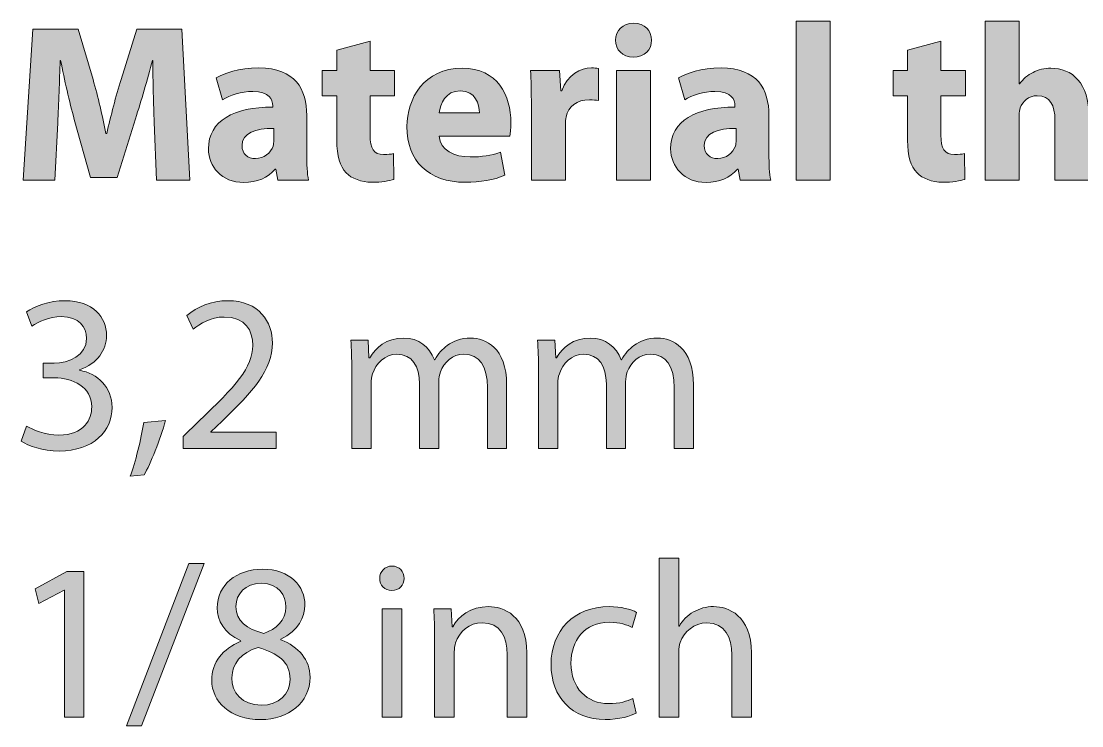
# Model space of a CAD drawing. Header units: inches. Extents: x 110 to 587, y -364 to 80.
# Drawn here: x 512.77 to 545.92, y -43.41 to -21.37 of the extents above; entities that cross this region are included whole.
import ezdxf

# ---------------------------------------------------------------- set-up
doc = ezdxf.new("R2010")
doc.units = ezdxf.units.IN
doc.header["$MEASUREMENT"] = 0
doc.layers.add('description', color=7, linetype='Continuous')

# ---------------------------------------------------------------- blocks, each defined once
blk = doc.blocks.new('block 25')
at = {"layer": 'description'}
h = blk.add_hatch(color=252, dxfattribs=at)
h.dxf.hatch_style = 2
edge = h.paths.add_edge_path()
edge.add_spline(control_points=[(532.478, -21.968), (532.478, -22.262), (532.261, -22.5), (531.904, -22.5), (531.568, -22.5), (531.351, -22.262), (531.351, -21.968), (531.351, -21.667), (531.575, -21.436), (531.918, -21.436), (532.261, -21.436), (532.471, -21.667), (532.478, -21.968)], knot_values=[0, 0, 0, 0, 1, 1, 1, 2, 2, 2, 3, 3, 3, 4, 4, 4, 4], degree=3, periodic=1)
h.paths.add_polyline_path([(531.379, -26.342), (531.379, -22.92), (532.443, -22.92), (532.443, -26.342)])
h = blk.add_hatch(color=252, dxfattribs=at)
h.dxf.hatch_style = 2
h.paths.add_polyline_path([(536.993, -21.373), (538.057, -21.373), (538.057, -26.342), (536.993, -26.342)])
h = blk.add_hatch(color=252, dxfattribs=at)
h.dxf.hatch_style = 2
edge = h.paths.add_edge_path()
edge.add_spline(control_points=[(542.901, -21.373), (542.901, -21.373), (543.965, -21.373), (543.965, -21.373), (543.965, -21.373), (543.965, -23.333), (543.965, -23.333), (543.965, -23.333), (543.979, -23.333), (543.979, -23.333), (544.091, -23.179), (544.231, -23.06), (544.399, -22.976), (544.56, -22.892), (544.756, -22.843), (544.952, -22.843), (545.63, -22.843), (546.148, -23.312), (546.148, -24.348), (546.148, -24.348), (546.148, -26.342), (546.148, -26.342), (546.148, -26.342), (545.085, -26.342), (545.085, -26.342), (545.085, -26.342), (545.085, -24.46), (545.085, -24.46), (545.085, -24.012), (544.93, -23.704), (544.532, -23.704), (544.252, -23.704), (544.077, -23.886), (544, -24.082), (543.972, -24.145), (543.965, -24.236), (543.965, -24.313), (543.965, -24.313), (543.965, -26.342), (543.965, -26.342), (543.965, -26.342), (542.901, -26.342), (542.901, -26.342), (542.901, -26.342), (542.901, -21.373), (542.901, -21.373)], knot_values=[0, 0, 0, 0, 1, 1, 1, 2, 2, 2, 3, 3, 3, 4, 4, 4, 5, 5, 5, 6, 6, 6, 7, 7, 7, 8, 8, 8, 9, 9, 9, 10, 10, 10, 11, 11, 11, 12, 12, 12, 13, 13, 13, 14, 14, 14, 15, 15, 15, 15], degree=3, periodic=1)
h = blk.add_hatch(color=252, dxfattribs=at)
h.dxf.hatch_style = 2
edge = h.paths.add_edge_path()
edge.add_spline(control_points=[(516.93, -24.537), (516.909, -23.97), (516.888, -23.284), (516.888, -22.598), (516.888, -22.598), (516.874, -22.598), (516.874, -22.598), (516.72, -23.2), (516.524, -23.872), (516.342, -24.425), (516.342, -24.425), (515.768, -26.265), (515.768, -26.265), (515.768, -26.265), (514.935, -26.265), (514.935, -26.265), (514.935, -26.265), (514.432, -24.446), (514.432, -24.446), (514.278, -23.886), (514.124, -23.214), (514.005, -22.598), (514.005, -22.598), (513.991, -22.598), (513.991, -22.598), (513.97, -23.235), (513.942, -23.963), (513.914, -24.55), (513.914, -24.55), (513.823, -26.342), (513.823, -26.342), (513.823, -26.342), (512.836, -26.342), (512.836, -26.342), (512.836, -26.342), (513.137, -21.625), (513.137, -21.625), (513.137, -21.625), (514.558, -21.625), (514.558, -21.625), (514.558, -21.625), (515.019, -23.2), (515.019, -23.2), (515.174, -23.746), (515.314, -24.334), (515.418, -24.886), (515.418, -24.886), (515.447, -24.886), (515.447, -24.886), (515.572, -24.34), (515.733, -23.718), (515.894, -23.193), (515.894, -23.193), (516.391, -21.625), (516.391, -21.625), (516.391, -21.625), (517.791, -21.625), (517.791, -21.625), (517.791, -21.625), (518.043, -26.342), (518.043, -26.342), (518.043, -26.342), (517.007, -26.342), (517.007, -26.342), (517.007, -26.342), (516.93, -24.537), (516.93, -24.537)], knot_values=[0, 0, 0, 0, 1, 1, 1, 2, 2, 2, 3, 3, 3, 4, 4, 4, 5, 5, 5, 6, 6, 6, 7, 7, 7, 8, 8, 8, 9, 9, 9, 10, 10, 10, 11, 11, 11, 12, 12, 12, 13, 13, 13, 14, 14, 14, 15, 15, 15, 16, 16, 16, 17, 17, 17, 18, 18, 18, 19, 19, 19, 20, 20, 20, 21, 21, 21, 22, 22, 22, 22], degree=3, periodic=1)
h = blk.add_hatch(color=252, dxfattribs=at)
h.dxf.hatch_style = 2
edge = h.paths.add_edge_path()
edge.add_spline(control_points=[(523.679, -21.996), (523.679, -21.996), (523.679, -22.92), (523.679, -22.92), (523.679, -22.92), (524.442, -22.92), (524.442, -22.92), (524.442, -22.92), (524.442, -23.704), (524.442, -23.704), (524.442, -23.704), (523.679, -23.704), (523.679, -23.704), (523.679, -23.704), (523.679, -24.942), (523.679, -24.942), (523.679, -25.355), (523.784, -25.544), (524.099, -25.544), (524.246, -25.544), (524.316, -25.537), (524.413, -25.516), (524.413, -25.516), (524.421, -26.321), (524.421, -26.321), (524.288, -26.37), (524.029, -26.412), (523.735, -26.412), (523.392, -26.412), (523.105, -26.293), (522.93, -26.118), (522.734, -25.915), (522.636, -25.586), (522.636, -25.103), (522.636, -25.103), (522.636, -23.704), (522.636, -23.704), (522.636, -23.704), (522.181, -23.704), (522.181, -23.704), (522.181, -23.704), (522.181, -22.92), (522.181, -22.92), (522.181, -22.92), (522.636, -22.92), (522.636, -22.92), (522.636, -22.92), (522.636, -22.283), (522.636, -22.283), (522.636, -22.283), (523.679, -21.996), (523.679, -21.996)], knot_values=[0, 0, 0, 0, 1, 1, 1, 2, 2, 2, 3, 3, 3, 4, 4, 4, 5, 5, 5, 6, 6, 6, 7, 7, 7, 8, 8, 8, 9, 9, 9, 10, 10, 10, 11, 11, 11, 12, 12, 12, 13, 13, 13, 14, 14, 14, 15, 15, 15, 16, 16, 16, 17, 17, 17, 17], degree=3, periodic=1)
h = blk.add_hatch(color=252, dxfattribs=at)
h.dxf.hatch_style = 2
edge = h.paths.add_edge_path()
edge.add_spline(control_points=[(541.522, -21.996), (541.522, -21.996), (541.522, -22.92), (541.522, -22.92), (541.522, -22.92), (542.285, -22.92), (542.285, -22.92), (542.285, -22.92), (542.285, -23.704), (542.285, -23.704), (542.285, -23.704), (541.522, -23.704), (541.522, -23.704), (541.522, -23.704), (541.522, -24.942), (541.522, -24.942), (541.522, -25.355), (541.627, -25.544), (541.942, -25.544), (542.089, -25.544), (542.158, -25.537), (542.257, -25.516), (542.257, -25.516), (542.264, -26.321), (542.264, -26.321), (542.131, -26.37), (541.872, -26.412), (541.578, -26.412), (541.235, -26.412), (540.948, -26.293), (540.773, -26.118), (540.577, -25.915), (540.479, -25.586), (540.479, -25.103), (540.479, -25.103), (540.479, -23.704), (540.479, -23.704), (540.479, -23.704), (540.025, -23.704), (540.025, -23.704), (540.025, -23.704), (540.025, -22.92), (540.025, -22.92), (540.025, -22.92), (540.479, -22.92), (540.479, -22.92), (540.479, -22.92), (540.479, -22.283), (540.479, -22.283), (540.479, -22.283), (541.522, -21.996), (541.522, -21.996)], knot_values=[0, 0, 0, 0, 1, 1, 1, 2, 2, 2, 3, 3, 3, 4, 4, 4, 5, 5, 5, 6, 6, 6, 7, 7, 7, 8, 8, 8, 9, 9, 9, 10, 10, 10, 11, 11, 11, 12, 12, 12, 13, 13, 13, 14, 14, 14, 15, 15, 15, 16, 16, 16, 17, 17, 17, 17], degree=3, periodic=1)
h = blk.add_hatch(color=252, dxfattribs=at)
h.dxf.hatch_style = 2
edge = h.paths.add_edge_path()
edge.add_spline(control_points=[(521.697, -25.516), (521.697, -25.838), (521.711, -26.153), (521.753, -26.342), (521.753, -26.342), (520.795, -26.342), (520.795, -26.342), (520.795, -26.342), (520.731, -25.999), (520.731, -25.999), (520.731, -25.999), (520.711, -25.999), (520.711, -25.999), (520.487, -26.272), (520.137, -26.419), (519.731, -26.419), (519.038, -26.419), (518.625, -25.915), (518.625, -25.369), (518.625, -24.481), (519.423, -24.061), (520.634, -24.061), (520.634, -24.061), (520.634, -24.019), (520.634, -24.019), (520.634, -23.83), (520.536, -23.571), (520.011, -23.571), (519.661, -23.571), (519.29, -23.69), (519.066, -23.83), (519.066, -23.83), (518.87, -23.144), (518.87, -23.144), (519.108, -23.011), (519.577, -22.836), (520.2, -22.836), (521.34, -22.836), (521.697, -23.508), (521.697, -24.319), (521.697, -24.319), (521.697, -25.516), (521.697, -25.516)], knot_values=[0, 0, 0, 0, 1, 1, 1, 2, 2, 2, 3, 3, 3, 4, 4, 4, 5, 5, 5, 6, 6, 6, 7, 7, 7, 8, 8, 8, 9, 9, 9, 10, 10, 10, 11, 11, 11, 12, 12, 12, 13, 13, 13, 14, 14, 14, 14], degree=3, periodic=1)
edge = h.paths.add_edge_path()
edge.add_spline(control_points=[(520.669, -24.725), (520.109, -24.725), (519.675, -24.858), (519.675, -25.264), (519.675, -25.537), (519.857, -25.67), (520.095, -25.67), (520.354, -25.67), (520.578, -25.495), (520.648, -25.278), (520.662, -25.222), (520.669, -25.159), (520.669, -25.096), (520.669, -25.096), (520.669, -24.725), (520.669, -24.725)], knot_values=[0, 0, 0, 0, 1, 1, 1, 2, 2, 2, 3, 3, 3, 4, 4, 4, 5, 5, 5, 5], degree=3, periodic=1)
h = blk.add_hatch(color=252, dxfattribs=at)
h.dxf.hatch_style = 2
edge = h.paths.add_edge_path()
edge.add_spline(control_points=[(525.842, -24.97), (525.87, -25.411), (526.311, -25.621), (526.808, -25.621), (527.172, -25.621), (527.465, -25.572), (527.752, -25.474), (527.752, -25.474), (527.892, -26.195), (527.892, -26.195), (527.542, -26.342), (527.116, -26.412), (526.654, -26.412), (525.492, -26.412), (524.828, -25.74), (524.828, -24.669), (524.828, -23.802), (525.366, -22.843), (526.556, -22.843), (527.662, -22.843), (528.081, -23.704), (528.081, -24.55), (528.081, -24.732), (528.06, -24.893), (528.046, -24.97), (528.046, -24.97), (525.842, -24.97), (525.842, -24.97)], knot_values=[0, 0, 0, 0, 1, 1, 1, 2, 2, 2, 3, 3, 3, 4, 4, 4, 5, 5, 5, 6, 6, 6, 7, 7, 7, 8, 8, 8, 9, 9, 9, 9], degree=3, periodic=1)
edge = h.paths.add_edge_path()
edge.add_spline(control_points=[(527.094, -24.242), (527.094, -23.984), (526.983, -23.55), (526.493, -23.55), (526.045, -23.55), (525.863, -23.963), (525.835, -24.242), (525.835, -24.242), (527.094, -24.242), (527.094, -24.242)], knot_values=[0, 0, 0, 0, 1, 1, 1, 2, 2, 2, 3, 3, 3, 3], degree=3, periodic=1)
h = blk.add_hatch(color=252, dxfattribs=at)
h.dxf.hatch_style = 2
edge = h.paths.add_edge_path()
edge.add_spline(control_points=[(528.719, -24.047), (528.719, -23.543), (528.712, -23.214), (528.692, -22.92), (528.692, -22.92), (529.601, -22.92), (529.601, -22.92), (529.601, -22.92), (529.643, -23.55), (529.643, -23.55), (529.643, -23.55), (529.671, -23.55), (529.671, -23.55), (529.846, -23.046), (530.259, -22.836), (530.595, -22.836), (530.693, -22.836), (530.742, -22.843), (530.819, -22.857), (530.819, -22.857), (530.819, -23.858), (530.819, -23.858), (530.735, -23.844), (530.651, -23.83), (530.532, -23.83), (530.14, -23.83), (529.874, -24.04), (529.804, -24.369), (529.79, -24.438), (529.783, -24.523), (529.783, -24.606), (529.783, -24.606), (529.783, -26.342), (529.783, -26.342), (529.783, -26.342), (528.719, -26.342), (528.719, -26.342), (528.719, -26.342), (528.719, -24.047), (528.719, -24.047)], knot_values=[0, 0, 0, 0, 1, 1, 1, 2, 2, 2, 3, 3, 3, 4, 4, 4, 5, 5, 5, 6, 6, 6, 7, 7, 7, 8, 8, 8, 9, 9, 9, 10, 10, 10, 11, 11, 11, 12, 12, 12, 13, 13, 13, 13], degree=3, periodic=1)
h = blk.add_hatch(color=252, dxfattribs=at)
h.dxf.hatch_style = 2
edge = h.paths.add_edge_path()
edge.add_spline(control_points=[(536.145, -25.516), (536.145, -25.838), (536.159, -26.153), (536.201, -26.342), (536.201, -26.342), (535.243, -26.342), (535.243, -26.342), (535.243, -26.342), (535.179, -25.999), (535.179, -25.999), (535.179, -25.999), (535.159, -25.999), (535.159, -25.999), (534.935, -26.272), (534.585, -26.419), (534.179, -26.419), (533.486, -26.419), (533.073, -25.915), (533.073, -25.369), (533.073, -24.481), (533.871, -24.061), (535.082, -24.061), (535.082, -24.061), (535.082, -24.019), (535.082, -24.019), (535.082, -23.83), (534.984, -23.571), (534.459, -23.571), (534.109, -23.571), (533.738, -23.69), (533.514, -23.83), (533.514, -23.83), (533.318, -23.144), (533.318, -23.144), (533.556, -23.011), (534.025, -22.836), (534.648, -22.836), (535.788, -22.836), (536.145, -23.508), (536.145, -24.319), (536.145, -24.319), (536.145, -25.516), (536.145, -25.516)], knot_values=[0, 0, 0, 0, 1, 1, 1, 2, 2, 2, 3, 3, 3, 4, 4, 4, 5, 5, 5, 6, 6, 6, 7, 7, 7, 8, 8, 8, 9, 9, 9, 10, 10, 10, 11, 11, 11, 12, 12, 12, 13, 13, 13, 14, 14, 14, 14], degree=3, periodic=1)
edge = h.paths.add_edge_path()
edge.add_spline(control_points=[(535.117, -24.725), (534.557, -24.725), (534.123, -24.858), (534.123, -25.264), (534.123, -25.537), (534.305, -25.67), (534.543, -25.67), (534.802, -25.67), (535.026, -25.495), (535.096, -25.278), (535.11, -25.222), (535.117, -25.159), (535.117, -25.096), (535.117, -25.096), (535.117, -24.725), (535.117, -24.725)], knot_values=[0, 0, 0, 0, 1, 1, 1, 2, 2, 2, 3, 3, 3, 4, 4, 4, 5, 5, 5, 5], degree=3, periodic=1)
h = blk.add_hatch(color=252, dxfattribs=at)
h.dxf.hatch_style = 2
edge = h.paths.add_edge_path()
edge.add_spline(control_points=[(512.941, -34.042), (513.116, -34.147), (513.515, -34.322), (513.949, -34.322), (514.733, -34.322), (514.985, -33.825), (514.977, -33.44), (514.97, -32.804), (514.397, -32.531), (513.802, -32.531), (513.802, -32.531), (513.459, -32.531), (513.459, -32.531), (513.459, -32.531), (513.459, -32.069), (513.459, -32.069), (513.459, -32.069), (513.802, -32.069), (513.802, -32.069), (514.25, -32.069), (514.817, -31.838), (514.817, -31.299), (514.817, -30.935), (514.586, -30.613), (514.019, -30.613), (513.655, -30.613), (513.305, -30.774), (513.109, -30.914), (513.109, -30.914), (512.941, -30.466), (512.941, -30.466), (513.186, -30.291), (513.648, -30.116), (514.138, -30.116), (515.034, -30.116), (515.439, -30.648), (515.439, -31.201), (515.439, -31.677), (515.152, -32.076), (514.6, -32.279), (514.6, -32.279), (514.6, -32.293), (514.6, -32.293), (515.159, -32.398), (515.607, -32.817), (515.614, -33.454), (515.614, -34.182), (515.041, -34.819), (513.956, -34.819), (513.445, -34.819), (512.997, -34.658), (512.773, -34.511), (512.773, -34.511), (512.941, -34.042), (512.941, -34.042)], knot_values=[0, 0, 0, 0, 1, 1, 1, 2, 2, 2, 3, 3, 3, 4, 4, 4, 5, 5, 5, 6, 6, 6, 7, 7, 7, 8, 8, 8, 9, 9, 9, 10, 10, 10, 11, 11, 11, 12, 12, 12, 13, 13, 13, 14, 14, 14, 15, 15, 15, 16, 16, 16, 17, 17, 17, 18, 18, 18, 18], degree=3, periodic=1)
h = blk.add_hatch(color=252, dxfattribs=at)
h.dxf.hatch_style = 2
edge = h.paths.add_edge_path()
edge.add_spline(control_points=[(517.834, -34.742), (517.834, -34.742), (517.834, -34.364), (517.834, -34.364), (517.834, -34.364), (518.317, -33.895), (518.317, -33.895), (519.478, -32.79), (520.01, -32.202), (520.01, -31.516), (520.01, -31.054), (519.793, -30.627), (519.115, -30.627), (518.701, -30.627), (518.359, -30.837), (518.149, -31.012), (518.149, -31.012), (517.953, -30.578), (517.953, -30.578), (518.261, -30.319), (518.716, -30.116), (519.233, -30.116), (520.213, -30.116), (520.626, -30.788), (520.626, -31.439), (520.626, -32.279), (520.017, -32.958), (519.058, -33.881), (519.058, -33.881), (518.701, -34.217), (518.701, -34.217), (518.701, -34.217), (518.701, -34.231), (518.701, -34.231), (518.701, -34.231), (520.738, -34.231), (520.738, -34.231), (520.738, -34.231), (520.738, -34.742), (520.738, -34.742), (520.738, -34.742), (517.834, -34.742), (517.834, -34.742)], knot_values=[0, 0, 0, 0, 1, 1, 1, 2, 2, 2, 3, 3, 3, 4, 4, 4, 5, 5, 5, 6, 6, 6, 7, 7, 7, 8, 8, 8, 9, 9, 9, 10, 10, 10, 11, 11, 11, 12, 12, 12, 13, 13, 13, 14, 14, 14, 14], degree=3, periodic=1)
h = blk.add_hatch(color=252, dxfattribs=at)
h.dxf.hatch_style = 2
edge = h.paths.add_edge_path()
edge.add_spline(control_points=[(523.105, -32.272), (523.105, -31.915), (523.091, -31.635), (523.077, -31.355), (523.077, -31.355), (523.616, -31.355), (523.616, -31.355), (523.616, -31.355), (523.643, -31.908), (523.643, -31.908), (523.643, -31.908), (523.665, -31.908), (523.665, -31.908), (523.853, -31.586), (524.168, -31.285), (524.735, -31.285), (525.19, -31.285), (525.54, -31.565), (525.687, -31.964), (525.687, -31.964), (525.701, -31.964), (525.701, -31.964), (525.806, -31.768), (525.946, -31.628), (526.086, -31.523), (526.289, -31.369), (526.505, -31.285), (526.827, -31.285), (527.283, -31.285), (527.947, -31.579), (527.947, -32.755), (527.947, -32.755), (527.947, -34.742), (527.947, -34.742), (527.947, -34.742), (527.345, -34.742), (527.345, -34.742), (527.345, -34.742), (527.345, -32.831), (527.345, -32.831), (527.345, -32.174), (527.1, -31.789), (526.611, -31.789), (526.254, -31.789), (525.988, -32.048), (525.876, -32.342), (525.848, -32.433), (525.827, -32.538), (525.827, -32.65), (525.827, -32.65), (525.827, -34.742), (525.827, -34.742), (525.827, -34.742), (525.225, -34.742), (525.225, -34.742), (525.225, -34.742), (525.225, -32.713), (525.225, -32.713), (525.225, -32.174), (524.987, -31.789), (524.518, -31.789), (524.14, -31.789), (523.853, -32.097), (523.755, -32.405), (523.72, -32.489), (523.707, -32.601), (523.707, -32.706), (523.707, -32.706), (523.707, -34.742), (523.707, -34.742), (523.707, -34.742), (523.105, -34.742), (523.105, -34.742), (523.105, -34.742), (523.105, -32.272), (523.105, -32.272)], knot_values=[0, 0, 0, 0, 1, 1, 1, 2, 2, 2, 3, 3, 3, 4, 4, 4, 5, 5, 5, 6, 6, 6, 7, 7, 7, 8, 8, 8, 9, 9, 9, 10, 10, 10, 11, 11, 11, 12, 12, 12, 13, 13, 13, 14, 14, 14, 15, 15, 15, 16, 16, 16, 17, 17, 17, 18, 18, 18, 19, 19, 19, 20, 20, 20, 21, 21, 21, 22, 22, 22, 23, 23, 23, 24, 24, 24, 25, 25, 25, 25], degree=3, periodic=1)
h = blk.add_hatch(color=252, dxfattribs=at)
h.dxf.hatch_style = 2
edge = h.paths.add_edge_path()
edge.add_spline(control_points=[(528.943, -32.272), (528.943, -31.915), (528.929, -31.635), (528.915, -31.355), (528.915, -31.355), (529.454, -31.355), (529.454, -31.355), (529.454, -31.355), (529.482, -31.908), (529.482, -31.908), (529.482, -31.908), (529.503, -31.908), (529.503, -31.908), (529.691, -31.586), (530.006, -31.285), (530.573, -31.285), (531.028, -31.285), (531.378, -31.565), (531.525, -31.964), (531.525, -31.964), (531.539, -31.964), (531.539, -31.964), (531.644, -31.768), (531.784, -31.628), (531.924, -31.523), (532.127, -31.369), (532.343, -31.285), (532.666, -31.285), (533.121, -31.285), (533.785, -31.579), (533.785, -32.755), (533.785, -32.755), (533.785, -34.742), (533.785, -34.742), (533.785, -34.742), (533.183, -34.742), (533.183, -34.742), (533.183, -34.742), (533.183, -32.831), (533.183, -32.831), (533.183, -32.174), (532.938, -31.789), (532.449, -31.789), (532.092, -31.789), (531.826, -32.048), (531.714, -32.342), (531.686, -32.433), (531.665, -32.538), (531.665, -32.65), (531.665, -32.65), (531.665, -34.742), (531.665, -34.742), (531.665, -34.742), (531.063, -34.742), (531.063, -34.742), (531.063, -34.742), (531.063, -32.713), (531.063, -32.713), (531.063, -32.174), (530.825, -31.789), (530.356, -31.789), (529.978, -31.789), (529.691, -32.097), (529.594, -32.405), (529.558, -32.489), (529.545, -32.601), (529.545, -32.706), (529.545, -32.706), (529.545, -34.742), (529.545, -34.742), (529.545, -34.742), (528.943, -34.742), (528.943, -34.742), (528.943, -34.742), (528.943, -32.272), (528.943, -32.272)], knot_values=[0, 0, 0, 0, 1, 1, 1, 2, 2, 2, 3, 3, 3, 4, 4, 4, 5, 5, 5, 6, 6, 6, 7, 7, 7, 8, 8, 8, 9, 9, 9, 10, 10, 10, 11, 11, 11, 12, 12, 12, 13, 13, 13, 14, 14, 14, 15, 15, 15, 16, 16, 16, 17, 17, 17, 18, 18, 18, 19, 19, 19, 20, 20, 20, 21, 21, 21, 22, 22, 22, 23, 23, 23, 24, 24, 24, 25, 25, 25, 25], degree=3, periodic=1)
h = blk.add_hatch(color=252, dxfattribs=at)
h.dxf.hatch_style = 2
edge = h.paths.add_edge_path()
edge.add_spline(control_points=[(516.182, -35.61), (516.336, -35.19), (516.525, -34.441), (516.602, -33.93), (516.602, -33.93), (517.288, -33.86), (517.288, -33.86), (517.12, -34.455), (516.812, -35.232), (516.616, -35.561), (516.616, -35.561), (516.182, -35.61), (516.182, -35.61)], knot_values=[0, 0, 0, 0, 1, 1, 1, 2, 2, 2, 3, 3, 3, 4, 4, 4, 4], degree=3, periodic=1)
h = blk.add_hatch(color=252, dxfattribs=at)
h.dxf.hatch_style = 2
h.paths.add_polyline_path([(516.063, -43.415), (518.008, -38.341), (518.491, -38.341), (516.532, -43.415)])
h = blk.add_hatch(color=252, dxfattribs=at)
h.dxf.hatch_style = 2
edge = h.paths.add_edge_path()
edge.add_spline(control_points=[(524.742, -38.803), (524.742, -39.013), (524.595, -39.181), (524.351, -39.181), (524.127, -39.181), (523.98, -39.013), (523.98, -38.803), (523.98, -38.593), (524.134, -38.418), (524.365, -38.418), (524.588, -38.418), (524.742, -38.586), (524.742, -38.803)], knot_values=[0, 0, 0, 0, 1, 1, 1, 2, 2, 2, 3, 3, 3, 4, 4, 4, 4], degree=3, periodic=1)
h.paths.add_polyline_path([(524.057, -43.142), (524.057, -39.755), (524.673, -39.755), (524.673, -43.142)])
h = blk.add_hatch(color=252, dxfattribs=at)
h.dxf.hatch_style = 2
edge = h.paths.add_edge_path()
edge.add_spline(control_points=[(532.715, -38.173), (532.715, -38.173), (533.331, -38.173), (533.331, -38.173), (533.331, -38.173), (533.331, -40.294), (533.331, -40.294), (533.331, -40.294), (533.345, -40.294), (533.345, -40.294), (533.443, -40.119), (533.597, -39.958), (533.786, -39.853), (533.968, -39.748), (534.185, -39.685), (534.416, -39.685), (534.871, -39.685), (535.598, -39.965), (535.598, -41.127), (535.598, -41.127), (535.598, -43.142), (535.598, -43.142), (535.598, -43.142), (534.983, -43.142), (534.983, -43.142), (534.983, -43.142), (534.983, -41.196), (534.983, -41.196), (534.983, -40.651), (534.78, -40.196), (534.199, -40.196), (533.8, -40.196), (533.492, -40.476), (533.373, -40.805), (533.338, -40.896), (533.331, -40.987), (533.331, -41.099), (533.331, -41.099), (533.331, -43.142), (533.331, -43.142), (533.331, -43.142), (532.715, -43.142), (532.715, -43.142), (532.715, -43.142), (532.715, -38.173), (532.715, -38.173)], knot_values=[0, 0, 0, 0, 1, 1, 1, 2, 2, 2, 3, 3, 3, 4, 4, 4, 5, 5, 5, 6, 6, 6, 7, 7, 7, 8, 8, 8, 9, 9, 9, 10, 10, 10, 11, 11, 11, 12, 12, 12, 13, 13, 13, 14, 14, 14, 15, 15, 15, 15], degree=3, periodic=1)
h = blk.add_hatch(color=252, dxfattribs=at)
h.dxf.hatch_style = 2
h.paths.add_polyline_path([(514.131, -39.167), (514.117, -39.167), (513.326, -39.594), (513.207, -39.125), (514.201, -38.593), (514.726, -38.593), (514.726, -43.142), (514.131, -43.142)])
h = blk.add_hatch(color=252, dxfattribs=at)
h.dxf.hatch_style = 2
edge = h.paths.add_edge_path()
edge.add_spline(control_points=[(519.625, -40.749), (519.115, -40.511), (518.898, -40.119), (518.898, -39.727), (518.898, -39.006), (519.507, -38.516), (520.311, -38.516), (521.193, -38.516), (521.641, -39.062), (521.641, -39.636), (521.641, -40.021), (521.445, -40.441), (520.885, -40.7), (520.885, -40.7), (520.885, -40.721), (520.885, -40.721), (521.452, -40.945), (521.802, -41.35), (521.802, -41.896), (521.802, -42.694), (521.123, -43.219), (520.255, -43.219), (519.304, -43.219), (518.73, -42.659), (518.73, -41.994), (518.73, -41.42), (519.073, -41.008), (519.633, -40.77), (519.633, -40.77), (519.625, -40.749), (519.625, -40.749)], knot_values=[0, 0, 0, 0, 1, 1, 1, 2, 2, 2, 3, 3, 3, 4, 4, 4, 5, 5, 5, 6, 6, 6, 7, 7, 7, 8, 8, 8, 9, 9, 9, 10, 10, 10, 10], degree=3, periodic=1)
edge = h.paths.add_edge_path()
edge.add_spline(control_points=[(521.179, -41.959), (521.179, -41.414), (520.794, -41.14), (520.178, -40.966), (519.647, -41.119), (519.36, -41.476), (519.36, -41.91), (519.339, -42.365), (519.689, -42.771), (520.27, -42.771), (520.822, -42.771), (521.179, -42.428), (521.179, -41.959)], knot_values=[0, 0, 0, 0, 1, 1, 1, 2, 2, 2, 3, 3, 3, 4, 4, 4, 4], degree=3, periodic=1)
edge = h.paths.add_edge_path()
edge.add_spline(control_points=[(519.486, -39.685), (519.479, -40.14), (519.829, -40.385), (520.353, -40.525), (520.745, -40.392), (521.046, -40.112), (521.046, -39.699), (521.046, -39.335), (520.829, -38.957), (520.277, -38.957), (519.766, -38.957), (519.486, -39.293), (519.486, -39.685)], knot_values=[0, 0, 0, 0, 1, 1, 1, 2, 2, 2, 3, 3, 3, 4, 4, 4, 4], degree=3, periodic=1)
h = blk.add_hatch(color=252, dxfattribs=at)
h.dxf.hatch_style = 2
edge = h.paths.add_edge_path()
edge.add_spline(control_points=[(525.695, -40.672), (525.695, -40.315), (525.687, -40.035), (525.667, -39.755), (525.667, -39.755), (526.212, -39.755), (526.212, -39.755), (526.212, -39.755), (526.248, -40.315), (526.248, -40.315), (526.248, -40.315), (526.261, -40.315), (526.261, -40.315), (526.43, -40), (526.821, -39.685), (527.381, -39.685), (527.85, -39.685), (528.578, -39.965), (528.578, -41.127), (528.578, -41.127), (528.578, -43.142), (528.578, -43.142), (528.578, -43.142), (527.962, -43.142), (527.962, -43.142), (527.962, -43.142), (527.962, -41.19), (527.962, -41.19), (527.962, -40.644), (527.759, -40.189), (527.178, -40.189), (526.779, -40.189), (526.464, -40.476), (526.352, -40.819), (526.324, -40.896), (526.31, -41.001), (526.31, -41.106), (526.31, -41.106), (526.31, -43.142), (526.31, -43.142), (526.31, -43.142), (525.695, -43.142), (525.695, -43.142), (525.695, -43.142), (525.695, -40.672), (525.695, -40.672)], knot_values=[0, 0, 0, 0, 1, 1, 1, 2, 2, 2, 3, 3, 3, 4, 4, 4, 5, 5, 5, 6, 6, 6, 7, 7, 7, 8, 8, 8, 9, 9, 9, 10, 10, 10, 11, 11, 11, 12, 12, 12, 13, 13, 13, 14, 14, 14, 15, 15, 15, 15], degree=3, periodic=1)
h = blk.add_hatch(color=252, dxfattribs=at)
h.dxf.hatch_style = 2
edge = h.paths.add_edge_path()
edge.add_spline(control_points=[(531.994, -43.023), (531.833, -43.1), (531.476, -43.219), (531.021, -43.219), (529.999, -43.219), (529.334, -42.526), (529.334, -41.49), (529.334, -40.448), (530.048, -39.685), (531.154, -39.685), (531.518, -39.685), (531.84, -39.776), (532.008, -39.867), (532.008, -39.867), (531.868, -40.336), (531.868, -40.336), (531.721, -40.259), (531.49, -40.175), (531.154, -40.175), (530.377, -40.175), (529.957, -40.756), (529.957, -41.455), (529.957, -42.239), (530.461, -42.722), (531.133, -42.722), (531.483, -42.722), (531.714, -42.638), (531.889, -42.561), (531.889, -42.561), (531.994, -43.023), (531.994, -43.023)], knot_values=[0, 0, 0, 0, 1, 1, 1, 2, 2, 2, 3, 3, 3, 4, 4, 4, 5, 5, 5, 6, 6, 6, 7, 7, 7, 8, 8, 8, 9, 9, 9, 10, 10, 10, 10], degree=3, periodic=1)
at = {"layer": 'description', "lineweight": 0}
for points in [[(536.993, -21.373), (538.057, -21.373), (538.057, -26.342), (536.993, -26.342), (536.993, -21.373)], [(531.379, -26.342), (531.379, -22.92), (532.443, -22.92), (532.443, -26.342), (531.379, -26.342)], [(516.063, -43.415), (518.008, -38.341), (518.491, -38.341), (516.532, -43.415), (516.063, -43.415)], [(514.131, -39.167), (514.117, -39.167), (513.326, -39.594), (513.207, -39.125), (514.201, -38.593), (514.726, -38.593), (514.726, -43.142), (514.131, -43.142), (514.131, -39.167)], [(524.057, -43.142), (524.057, -39.755), (524.673, -39.755), (524.673, -43.142), (524.057, -43.142)]]:
    blk.add_lwpolyline(points, dxfattribs=at)
for points, knots in [([(532.478, -21.968), (532.478, -22.262), (532.261, -22.5), (531.904, -22.5), (531.568, -22.5), (531.351, -22.262), (531.351, -21.968), (531.351, -21.667), (531.575, -21.436), (531.918, -21.436), (532.261, -21.436), (532.471, -21.667), (532.478, -21.968)], [0, 0, 0, 0, 1, 1, 1, 2, 2, 2, 3, 3, 3, 4, 4, 4, 4]), ([(542.901, -21.373), (542.901, -21.373), (543.965, -21.373), (543.965, -21.373), (543.965, -21.373), (543.965, -23.333), (543.965, -23.333), (543.965, -23.333), (543.979, -23.333), (543.979, -23.333), (544.091, -23.179), (544.231, -23.06), (544.399, -22.976), (544.56, -22.892), (544.756, -22.843), (544.952, -22.843), (545.63, -22.843), (546.148, -23.312), (546.148, -24.348), (546.148, -24.348), (546.148, -26.342), (546.148, -26.342), (546.148, -26.342), (545.085, -26.342), (545.085, -26.342), (545.085, -26.342), (545.085, -24.46), (545.085, -24.46), (545.085, -24.012), (544.93, -23.704), (544.532, -23.704), (544.252, -23.704), (544.077, -23.886), (544, -24.082), (543.972, -24.145), (543.965, -24.236), (543.965, -24.313), (543.965, -24.313), (543.965, -26.342), (543.965, -26.342), (543.965, -26.342), (542.901, -26.342), (542.901, -26.342), (542.901, -26.342), (542.901, -21.373), (542.901, -21.373)], [0, 0, 0, 0, 1, 1, 1, 2, 2, 2, 3, 3, 3, 4, 4, 4, 5, 5, 5, 6, 6, 6, 7, 7, 7, 8, 8, 8, 9, 9, 9, 10, 10, 10, 11, 11, 11, 12, 12, 12, 13, 13, 13, 14, 14, 14, 15, 15, 15, 15]), ([(516.93, -24.537), (516.909, -23.97), (516.888, -23.284), (516.888, -22.598), (516.888, -22.598), (516.874, -22.598), (516.874, -22.598), (516.72, -23.2), (516.524, -23.872), (516.342, -24.425), (516.342, -24.425), (515.768, -26.265), (515.768, -26.265), (515.768, -26.265), (514.935, -26.265), (514.935, -26.265), (514.935, -26.265), (514.432, -24.446), (514.432, -24.446), (514.278, -23.886), (514.124, -23.214), (514.005, -22.598), (514.005, -22.598), (513.991, -22.598), (513.991, -22.598), (513.97, -23.235), (513.942, -23.963), (513.914, -24.55), (513.914, -24.55), (513.823, -26.342), (513.823, -26.342), (513.823, -26.342), (512.836, -26.342), (512.836, -26.342), (512.836, -26.342), (513.137, -21.625), (513.137, -21.625), (513.137, -21.625), (514.558, -21.625), (514.558, -21.625), (514.558, -21.625), (515.019, -23.2), (515.019, -23.2), (515.174, -23.746), (515.314, -24.334), (515.418, -24.886), (515.418, -24.886), (515.447, -24.886), (515.447, -24.886), (515.572, -24.34), (515.733, -23.718), (515.894, -23.193), (515.894, -23.193), (516.391, -21.625), (516.391, -21.625), (516.391, -21.625), (517.791, -21.625), (517.791, -21.625), (517.791, -21.625), (518.043, -26.342), (518.043, -26.342), (518.043, -26.342), (517.007, -26.342), (517.007, -26.342), (517.007, -26.342), (516.93, -24.537), (516.93, -24.537)], [0, 0, 0, 0, 1, 1, 1, 2, 2, 2, 3, 3, 3, 4, 4, 4, 5, 5, 5, 6, 6, 6, 7, 7, 7, 8, 8, 8, 9, 9, 9, 10, 10, 10, 11, 11, 11, 12, 12, 12, 13, 13, 13, 14, 14, 14, 15, 15, 15, 16, 16, 16, 17, 17, 17, 18, 18, 18, 19, 19, 19, 20, 20, 20, 21, 21, 21, 22, 22, 22, 22]), ([(523.679, -21.996), (523.679, -21.996), (523.679, -22.92), (523.679, -22.92), (523.679, -22.92), (524.442, -22.92), (524.442, -22.92), (524.442, -22.92), (524.442, -23.704), (524.442, -23.704), (524.442, -23.704), (523.679, -23.704), (523.679, -23.704), (523.679, -23.704), (523.679, -24.942), (523.679, -24.942), (523.679, -25.355), (523.784, -25.544), (524.099, -25.544), (524.246, -25.544), (524.316, -25.537), (524.413, -25.516), (524.413, -25.516), (524.421, -26.321), (524.421, -26.321), (524.288, -26.37), (524.029, -26.412), (523.735, -26.412), (523.392, -26.412), (523.105, -26.293), (522.93, -26.118), (522.734, -25.915), (522.636, -25.586), (522.636, -25.103), (522.636, -25.103), (522.636, -23.704), (522.636, -23.704), (522.636, -23.704), (522.181, -23.704), (522.181, -23.704), (522.181, -23.704), (522.181, -22.92), (522.181, -22.92), (522.181, -22.92), (522.636, -22.92), (522.636, -22.92), (522.636, -22.92), (522.636, -22.283), (522.636, -22.283), (522.636, -22.283), (523.679, -21.996), (523.679, -21.996)], [0, 0, 0, 0, 1, 1, 1, 2, 2, 2, 3, 3, 3, 4, 4, 4, 5, 5, 5, 6, 6, 6, 7, 7, 7, 8, 8, 8, 9, 9, 9, 10, 10, 10, 11, 11, 11, 12, 12, 12, 13, 13, 13, 14, 14, 14, 15, 15, 15, 16, 16, 16, 17, 17, 17, 17]), ([(541.522, -21.996), (541.522, -21.996), (541.522, -22.92), (541.522, -22.92), (541.522, -22.92), (542.285, -22.92), (542.285, -22.92), (542.285, -22.92), (542.285, -23.704), (542.285, -23.704), (542.285, -23.704), (541.522, -23.704), (541.522, -23.704), (541.522, -23.704), (541.522, -24.942), (541.522, -24.942), (541.522, -25.355), (541.627, -25.544), (541.942, -25.544), (542.089, -25.544), (542.158, -25.537), (542.257, -25.516), (542.257, -25.516), (542.264, -26.321), (542.264, -26.321), (542.131, -26.37), (541.872, -26.412), (541.578, -26.412), (541.235, -26.412), (540.948, -26.293), (540.773, -26.118), (540.577, -25.915), (540.479, -25.586), (540.479, -25.103), (540.479, -25.103), (540.479, -23.704), (540.479, -23.704), (540.479, -23.704), (540.025, -23.704), (540.025, -23.704), (540.025, -23.704), (540.025, -22.92), (540.025, -22.92), (540.025, -22.92), (540.479, -22.92), (540.479, -22.92), (540.479, -22.92), (540.479, -22.283), (540.479, -22.283), (540.479, -22.283), (541.522, -21.996), (541.522, -21.996)], [0, 0, 0, 0, 1, 1, 1, 2, 2, 2, 3, 3, 3, 4, 4, 4, 5, 5, 5, 6, 6, 6, 7, 7, 7, 8, 8, 8, 9, 9, 9, 10, 10, 10, 11, 11, 11, 12, 12, 12, 13, 13, 13, 14, 14, 14, 15, 15, 15, 16, 16, 16, 17, 17, 17, 17]), ([(521.697, -25.516), (521.697, -25.838), (521.711, -26.153), (521.753, -26.342), (521.753, -26.342), (520.795, -26.342), (520.795, -26.342), (520.795, -26.342), (520.731, -25.999), (520.731, -25.999), (520.731, -25.999), (520.711, -25.999), (520.711, -25.999), (520.487, -26.272), (520.137, -26.419), (519.731, -26.419), (519.038, -26.419), (518.625, -25.915), (518.625, -25.369), (518.625, -24.481), (519.423, -24.061), (520.634, -24.061), (520.634, -24.061), (520.634, -24.019), (520.634, -24.019), (520.634, -23.83), (520.536, -23.571), (520.011, -23.571), (519.661, -23.571), (519.29, -23.69), (519.066, -23.83), (519.066, -23.83), (518.87, -23.144), (518.87, -23.144), (519.108, -23.011), (519.577, -22.836), (520.2, -22.836), (521.34, -22.836), (521.697, -23.508), (521.697, -24.319), (521.697, -24.319), (521.697, -25.516), (521.697, -25.516)], [0, 0, 0, 0, 1, 1, 1, 2, 2, 2, 3, 3, 3, 4, 4, 4, 5, 5, 5, 6, 6, 6, 7, 7, 7, 8, 8, 8, 9, 9, 9, 10, 10, 10, 11, 11, 11, 12, 12, 12, 13, 13, 13, 14, 14, 14, 14]), ([(525.842, -24.97), (525.87, -25.411), (526.311, -25.621), (526.808, -25.621), (527.172, -25.621), (527.465, -25.572), (527.752, -25.474), (527.752, -25.474), (527.892, -26.195), (527.892, -26.195), (527.542, -26.342), (527.116, -26.412), (526.654, -26.412), (525.492, -26.412), (524.828, -25.74), (524.828, -24.669), (524.828, -23.802), (525.366, -22.843), (526.556, -22.843), (527.662, -22.843), (528.081, -23.704), (528.081, -24.55), (528.081, -24.732), (528.06, -24.893), (528.046, -24.97), (528.046, -24.97), (525.842, -24.97), (525.842, -24.97)], [0, 0, 0, 0, 1, 1, 1, 2, 2, 2, 3, 3, 3, 4, 4, 4, 5, 5, 5, 6, 6, 6, 7, 7, 7, 8, 8, 8, 9, 9, 9, 9]), ([(528.719, -24.047), (528.719, -23.543), (528.712, -23.214), (528.692, -22.92), (528.692, -22.92), (529.601, -22.92), (529.601, -22.92), (529.601, -22.92), (529.643, -23.55), (529.643, -23.55), (529.643, -23.55), (529.671, -23.55), (529.671, -23.55), (529.846, -23.046), (530.259, -22.836), (530.595, -22.836), (530.693, -22.836), (530.742, -22.843), (530.819, -22.857), (530.819, -22.857), (530.819, -23.858), (530.819, -23.858), (530.735, -23.844), (530.651, -23.83), (530.532, -23.83), (530.14, -23.83), (529.874, -24.04), (529.804, -24.369), (529.79, -24.438), (529.783, -24.523), (529.783, -24.606), (529.783, -24.606), (529.783, -26.342), (529.783, -26.342), (529.783, -26.342), (528.719, -26.342), (528.719, -26.342), (528.719, -26.342), (528.719, -24.047), (528.719, -24.047)], [0, 0, 0, 0, 1, 1, 1, 2, 2, 2, 3, 3, 3, 4, 4, 4, 5, 5, 5, 6, 6, 6, 7, 7, 7, 8, 8, 8, 9, 9, 9, 10, 10, 10, 11, 11, 11, 12, 12, 12, 13, 13, 13, 13]), ([(536.145, -25.516), (536.145, -25.838), (536.159, -26.153), (536.201, -26.342), (536.201, -26.342), (535.243, -26.342), (535.243, -26.342), (535.243, -26.342), (535.179, -25.999), (535.179, -25.999), (535.179, -25.999), (535.159, -25.999), (535.159, -25.999), (534.935, -26.272), (534.585, -26.419), (534.179, -26.419), (533.486, -26.419), (533.073, -25.915), (533.073, -25.369), (533.073, -24.481), (533.871, -24.061), (535.082, -24.061), (535.082, -24.061), (535.082, -24.019), (535.082, -24.019), (535.082, -23.83), (534.984, -23.571), (534.459, -23.571), (534.109, -23.571), (533.738, -23.69), (533.514, -23.83), (533.514, -23.83), (533.318, -23.144), (533.318, -23.144), (533.556, -23.011), (534.025, -22.836), (534.648, -22.836), (535.788, -22.836), (536.145, -23.508), (536.145, -24.319), (536.145, -24.319), (536.145, -25.516), (536.145, -25.516)], [0, 0, 0, 0, 1, 1, 1, 2, 2, 2, 3, 3, 3, 4, 4, 4, 5, 5, 5, 6, 6, 6, 7, 7, 7, 8, 8, 8, 9, 9, 9, 10, 10, 10, 11, 11, 11, 12, 12, 12, 13, 13, 13, 14, 14, 14, 14]), ([(527.094, -24.242), (527.094, -23.984), (526.983, -23.55), (526.493, -23.55), (526.045, -23.55), (525.863, -23.963), (525.835, -24.242), (525.835, -24.242), (527.094, -24.242), (527.094, -24.242)], [0, 0, 0, 0, 1, 1, 1, 2, 2, 2, 3, 3, 3, 3]), ([(520.669, -24.725), (520.109, -24.725), (519.675, -24.858), (519.675, -25.264), (519.675, -25.537), (519.857, -25.67), (520.095, -25.67), (520.354, -25.67), (520.578, -25.495), (520.648, -25.278), (520.662, -25.222), (520.669, -25.159), (520.669, -25.096), (520.669, -25.096), (520.669, -24.725), (520.669, -24.725)], [0, 0, 0, 0, 1, 1, 1, 2, 2, 2, 3, 3, 3, 4, 4, 4, 5, 5, 5, 5]), ([(535.117, -24.725), (534.557, -24.725), (534.123, -24.858), (534.123, -25.264), (534.123, -25.537), (534.305, -25.67), (534.543, -25.67), (534.802, -25.67), (535.026, -25.495), (535.096, -25.278), (535.11, -25.222), (535.117, -25.159), (535.117, -25.096), (535.117, -25.096), (535.117, -24.725), (535.117, -24.725)], [0, 0, 0, 0, 1, 1, 1, 2, 2, 2, 3, 3, 3, 4, 4, 4, 5, 5, 5, 5]), ([(512.941, -34.042), (513.116, -34.147), (513.515, -34.322), (513.949, -34.322), (514.733, -34.322), (514.985, -33.825), (514.977, -33.44), (514.97, -32.804), (514.397, -32.531), (513.802, -32.531), (513.802, -32.531), (513.459, -32.531), (513.459, -32.531), (513.459, -32.531), (513.459, -32.069), (513.459, -32.069), (513.459, -32.069), (513.802, -32.069), (513.802, -32.069), (514.25, -32.069), (514.817, -31.838), (514.817, -31.299), (514.817, -30.935), (514.586, -30.613), (514.019, -30.613), (513.655, -30.613), (513.305, -30.774), (513.109, -30.914), (513.109, -30.914), (512.941, -30.466), (512.941, -30.466), (513.186, -30.291), (513.648, -30.116), (514.138, -30.116), (515.034, -30.116), (515.439, -30.648), (515.439, -31.201), (515.439, -31.677), (515.152, -32.076), (514.6, -32.279), (514.6, -32.279), (514.6, -32.293), (514.6, -32.293), (515.159, -32.398), (515.607, -32.817), (515.614, -33.454), (515.614, -34.182), (515.041, -34.819), (513.956, -34.819), (513.445, -34.819), (512.997, -34.658), (512.773, -34.511), (512.773, -34.511), (512.941, -34.042), (512.941, -34.042)], [0, 0, 0, 0, 1, 1, 1, 2, 2, 2, 3, 3, 3, 4, 4, 4, 5, 5, 5, 6, 6, 6, 7, 7, 7, 8, 8, 8, 9, 9, 9, 10, 10, 10, 11, 11, 11, 12, 12, 12, 13, 13, 13, 14, 14, 14, 15, 15, 15, 16, 16, 16, 17, 17, 17, 18, 18, 18, 18]), ([(517.834, -34.742), (517.834, -34.742), (517.834, -34.364), (517.834, -34.364), (517.834, -34.364), (518.317, -33.895), (518.317, -33.895), (519.478, -32.79), (520.01, -32.202), (520.01, -31.516), (520.01, -31.054), (519.793, -30.627), (519.115, -30.627), (518.701, -30.627), (518.359, -30.837), (518.149, -31.012), (518.149, -31.012), (517.953, -30.578), (517.953, -30.578), (518.261, -30.319), (518.716, -30.116), (519.233, -30.116), (520.213, -30.116), (520.626, -30.788), (520.626, -31.439), (520.626, -32.279), (520.017, -32.958), (519.058, -33.881), (519.058, -33.881), (518.701, -34.217), (518.701, -34.217), (518.701, -34.217), (518.701, -34.231), (518.701, -34.231), (518.701, -34.231), (520.738, -34.231), (520.738, -34.231), (520.738, -34.231), (520.738, -34.742), (520.738, -34.742), (520.738, -34.742), (517.834, -34.742), (517.834, -34.742)], [0, 0, 0, 0, 1, 1, 1, 2, 2, 2, 3, 3, 3, 4, 4, 4, 5, 5, 5, 6, 6, 6, 7, 7, 7, 8, 8, 8, 9, 9, 9, 10, 10, 10, 11, 11, 11, 12, 12, 12, 13, 13, 13, 14, 14, 14, 14]), ([(523.105, -32.272), (523.105, -31.915), (523.091, -31.635), (523.077, -31.355), (523.077, -31.355), (523.616, -31.355), (523.616, -31.355), (523.616, -31.355), (523.643, -31.908), (523.643, -31.908), (523.643, -31.908), (523.665, -31.908), (523.665, -31.908), (523.853, -31.586), (524.168, -31.285), (524.735, -31.285), (525.19, -31.285), (525.54, -31.565), (525.687, -31.964), (525.687, -31.964), (525.701, -31.964), (525.701, -31.964), (525.806, -31.768), (525.946, -31.628), (526.086, -31.523), (526.289, -31.369), (526.505, -31.285), (526.827, -31.285), (527.283, -31.285), (527.947, -31.579), (527.947, -32.755), (527.947, -32.755), (527.947, -34.742), (527.947, -34.742), (527.947, -34.742), (527.345, -34.742), (527.345, -34.742), (527.345, -34.742), (527.345, -32.831), (527.345, -32.831), (527.345, -32.174), (527.1, -31.789), (526.611, -31.789), (526.254, -31.789), (525.988, -32.048), (525.876, -32.342), (525.848, -32.433), (525.827, -32.538), (525.827, -32.65), (525.827, -32.65), (525.827, -34.742), (525.827, -34.742), (525.827, -34.742), (525.225, -34.742), (525.225, -34.742), (525.225, -34.742), (525.225, -32.713), (525.225, -32.713), (525.225, -32.174), (524.987, -31.789), (524.518, -31.789), (524.14, -31.789), (523.853, -32.097), (523.755, -32.405), (523.72, -32.489), (523.707, -32.601), (523.707, -32.706), (523.707, -32.706), (523.707, -34.742), (523.707, -34.742), (523.707, -34.742), (523.105, -34.742), (523.105, -34.742), (523.105, -34.742), (523.105, -32.272), (523.105, -32.272)], [0, 0, 0, 0, 1, 1, 1, 2, 2, 2, 3, 3, 3, 4, 4, 4, 5, 5, 5, 6, 6, 6, 7, 7, 7, 8, 8, 8, 9, 9, 9, 10, 10, 10, 11, 11, 11, 12, 12, 12, 13, 13, 13, 14, 14, 14, 15, 15, 15, 16, 16, 16, 17, 17, 17, 18, 18, 18, 19, 19, 19, 20, 20, 20, 21, 21, 21, 22, 22, 22, 23, 23, 23, 24, 24, 24, 25, 25, 25, 25]), ([(528.943, -32.272), (528.943, -31.915), (528.929, -31.635), (528.915, -31.355), (528.915, -31.355), (529.454, -31.355), (529.454, -31.355), (529.454, -31.355), (529.482, -31.908), (529.482, -31.908), (529.482, -31.908), (529.503, -31.908), (529.503, -31.908), (529.691, -31.586), (530.006, -31.285), (530.573, -31.285), (531.028, -31.285), (531.378, -31.565), (531.525, -31.964), (531.525, -31.964), (531.539, -31.964), (531.539, -31.964), (531.644, -31.768), (531.784, -31.628), (531.924, -31.523), (532.127, -31.369), (532.343, -31.285), (532.666, -31.285), (533.121, -31.285), (533.785, -31.579), (533.785, -32.755), (533.785, -32.755), (533.785, -34.742), (533.785, -34.742), (533.785, -34.742), (533.183, -34.742), (533.183, -34.742), (533.183, -34.742), (533.183, -32.831), (533.183, -32.831), (533.183, -32.174), (532.938, -31.789), (532.449, -31.789), (532.092, -31.789), (531.826, -32.048), (531.714, -32.342), (531.686, -32.433), (531.665, -32.538), (531.665, -32.65), (531.665, -32.65), (531.665, -34.742), (531.665, -34.742), (531.665, -34.742), (531.063, -34.742), (531.063, -34.742), (531.063, -34.742), (531.063, -32.713), (531.063, -32.713), (531.063, -32.174), (530.825, -31.789), (530.356, -31.789), (529.978, -31.789), (529.691, -32.097), (529.594, -32.405), (529.558, -32.489), (529.545, -32.601), (529.545, -32.706), (529.545, -32.706), (529.545, -34.742), (529.545, -34.742), (529.545, -34.742), (528.943, -34.742), (528.943, -34.742), (528.943, -34.742), (528.943, -32.272), (528.943, -32.272)], [0, 0, 0, 0, 1, 1, 1, 2, 2, 2, 3, 3, 3, 4, 4, 4, 5, 5, 5, 6, 6, 6, 7, 7, 7, 8, 8, 8, 9, 9, 9, 10, 10, 10, 11, 11, 11, 12, 12, 12, 13, 13, 13, 14, 14, 14, 15, 15, 15, 16, 16, 16, 17, 17, 17, 18, 18, 18, 19, 19, 19, 20, 20, 20, 21, 21, 21, 22, 22, 22, 23, 23, 23, 24, 24, 24, 25, 25, 25, 25]), ([(516.182, -35.61), (516.336, -35.19), (516.525, -34.441), (516.602, -33.93), (516.602, -33.93), (517.288, -33.86), (517.288, -33.86), (517.12, -34.455), (516.812, -35.232), (516.616, -35.561), (516.616, -35.561), (516.182, -35.61), (516.182, -35.61)], [0, 0, 0, 0, 1, 1, 1, 2, 2, 2, 3, 3, 3, 4, 4, 4, 4]), ([(524.742, -38.803), (524.742, -39.013), (524.595, -39.181), (524.351, -39.181), (524.127, -39.181), (523.98, -39.013), (523.98, -38.803), (523.98, -38.593), (524.134, -38.418), (524.365, -38.418), (524.588, -38.418), (524.742, -38.586), (524.742, -38.803)], [0, 0, 0, 0, 1, 1, 1, 2, 2, 2, 3, 3, 3, 4, 4, 4, 4]), ([(532.715, -38.173), (532.715, -38.173), (533.331, -38.173), (533.331, -38.173), (533.331, -38.173), (533.331, -40.294), (533.331, -40.294), (533.331, -40.294), (533.345, -40.294), (533.345, -40.294), (533.443, -40.119), (533.597, -39.958), (533.786, -39.853), (533.968, -39.748), (534.185, -39.685), (534.416, -39.685), (534.871, -39.685), (535.598, -39.965), (535.598, -41.127), (535.598, -41.127), (535.598, -43.142), (535.598, -43.142), (535.598, -43.142), (534.983, -43.142), (534.983, -43.142), (534.983, -43.142), (534.983, -41.196), (534.983, -41.196), (534.983, -40.651), (534.78, -40.196), (534.199, -40.196), (533.8, -40.196), (533.492, -40.476), (533.373, -40.805), (533.338, -40.896), (533.331, -40.987), (533.331, -41.099), (533.331, -41.099), (533.331, -43.142), (533.331, -43.142), (533.331, -43.142), (532.715, -43.142), (532.715, -43.142), (532.715, -43.142), (532.715, -38.173), (532.715, -38.173)], [0, 0, 0, 0, 1, 1, 1, 2, 2, 2, 3, 3, 3, 4, 4, 4, 5, 5, 5, 6, 6, 6, 7, 7, 7, 8, 8, 8, 9, 9, 9, 10, 10, 10, 11, 11, 11, 12, 12, 12, 13, 13, 13, 14, 14, 14, 15, 15, 15, 15]), ([(519.625, -40.749), (519.115, -40.511), (518.898, -40.119), (518.898, -39.727), (518.898, -39.006), (519.507, -38.516), (520.311, -38.516), (521.193, -38.516), (521.641, -39.062), (521.641, -39.636), (521.641, -40.021), (521.445, -40.441), (520.885, -40.7), (520.885, -40.7), (520.885, -40.721), (520.885, -40.721), (521.452, -40.945), (521.802, -41.35), (521.802, -41.896), (521.802, -42.694), (521.123, -43.219), (520.255, -43.219), (519.304, -43.219), (518.73, -42.659), (518.73, -41.994), (518.73, -41.42), (519.073, -41.008), (519.633, -40.77), (519.633, -40.77), (519.625, -40.749), (519.625, -40.749)], [0, 0, 0, 0, 1, 1, 1, 2, 2, 2, 3, 3, 3, 4, 4, 4, 5, 5, 5, 6, 6, 6, 7, 7, 7, 8, 8, 8, 9, 9, 9, 10, 10, 10, 10]), ([(519.486, -39.685), (519.479, -40.14), (519.829, -40.385), (520.353, -40.525), (520.745, -40.392), (521.046, -40.112), (521.046, -39.699), (521.046, -39.335), (520.829, -38.957), (520.277, -38.957), (519.766, -38.957), (519.486, -39.293), (519.486, -39.685)], [0, 0, 0, 0, 1, 1, 1, 2, 2, 2, 3, 3, 3, 4, 4, 4, 4]), ([(525.695, -40.672), (525.695, -40.315), (525.687, -40.035), (525.667, -39.755), (525.667, -39.755), (526.212, -39.755), (526.212, -39.755), (526.212, -39.755), (526.248, -40.315), (526.248, -40.315), (526.248, -40.315), (526.261, -40.315), (526.261, -40.315), (526.43, -40), (526.821, -39.685), (527.381, -39.685), (527.85, -39.685), (528.578, -39.965), (528.578, -41.127), (528.578, -41.127), (528.578, -43.142), (528.578, -43.142), (528.578, -43.142), (527.962, -43.142), (527.962, -43.142), (527.962, -43.142), (527.962, -41.19), (527.962, -41.19), (527.962, -40.644), (527.759, -40.189), (527.178, -40.189), (526.779, -40.189), (526.464, -40.476), (526.352, -40.819), (526.324, -40.896), (526.31, -41.001), (526.31, -41.106), (526.31, -41.106), (526.31, -43.142), (526.31, -43.142), (526.31, -43.142), (525.695, -43.142), (525.695, -43.142), (525.695, -43.142), (525.695, -40.672), (525.695, -40.672)], [0, 0, 0, 0, 1, 1, 1, 2, 2, 2, 3, 3, 3, 4, 4, 4, 5, 5, 5, 6, 6, 6, 7, 7, 7, 8, 8, 8, 9, 9, 9, 10, 10, 10, 11, 11, 11, 12, 12, 12, 13, 13, 13, 14, 14, 14, 15, 15, 15, 15]), ([(531.994, -43.023), (531.833, -43.1), (531.476, -43.219), (531.021, -43.219), (529.999, -43.219), (529.334, -42.526), (529.334, -41.49), (529.334, -40.448), (530.048, -39.685), (531.154, -39.685), (531.518, -39.685), (531.84, -39.776), (532.008, -39.867), (532.008, -39.867), (531.868, -40.336), (531.868, -40.336), (531.721, -40.259), (531.49, -40.175), (531.154, -40.175), (530.377, -40.175), (529.957, -40.756), (529.957, -41.455), (529.957, -42.239), (530.461, -42.722), (531.133, -42.722), (531.483, -42.722), (531.714, -42.638), (531.889, -42.561), (531.889, -42.561), (531.994, -43.023), (531.994, -43.023)], [0, 0, 0, 0, 1, 1, 1, 2, 2, 2, 3, 3, 3, 4, 4, 4, 5, 5, 5, 6, 6, 6, 7, 7, 7, 8, 8, 8, 9, 9, 9, 10, 10, 10, 10]), ([(521.179, -41.959), (521.179, -41.414), (520.794, -41.14), (520.178, -40.966), (519.647, -41.119), (519.36, -41.476), (519.36, -41.91), (519.339, -42.365), (519.689, -42.771), (520.27, -42.771), (520.822, -42.771), (521.179, -42.428), (521.179, -41.959)], [0, 0, 0, 0, 1, 1, 1, 2, 2, 2, 3, 3, 3, 4, 4, 4, 4])]:
    blk.add_open_spline(points, degree=3, knots=knots, dxfattribs=at)
blk = doc.blocks.new('block 24')
at = {"layer": 'description'}
blk.add_blockref('block 25', (0, 0), dxfattribs=at)

msp = doc.modelspace()

# ---------------------------------------------------------------- block references
at = {"layer": 'description'}
msp.add_blockref('block 24', (0, 0), dxfattribs=at)

doc.saveas('drawing.dxf')
